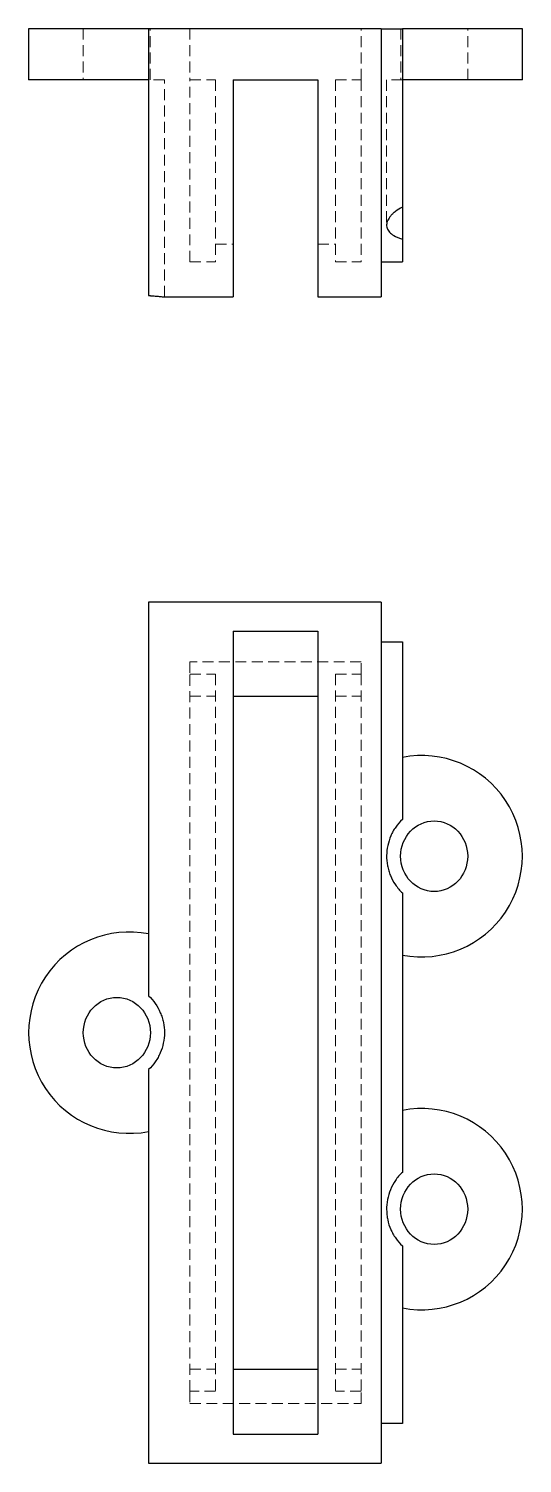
# Model space of a CAD drawing. Header units: millimetres. Extents: x 54 to 239, y 7 to 174.
# Drawn here: x 54.3 to 111.7, y 7 to 173.6 of the extents above.
import ezdxf

# ---------------------------------------------------------------- set-up
doc = ezdxf.new("R2010")
doc.units = ezdxf.units.MM
doc.linetypes.add('HIDDEN', pattern=[1.905, 1.27, -0.635])

msp = doc.modelspace()

# ---------------------------------------------------------------- linework, layer by layer
at = {"color": 7, "linetype": 'Continuous', "lineweight": 25}
for p, q in [((54.31, 173.57), (54.31, 167.63)), ((68.25, 173.57), (54.31, 173.57)), ((68.25, 173.57), (68.25, 142.59)), ((95.3, 173.57), (68.25, 173.57)), ((95.3, 173.57), (95.3, 142.43)), ((95.3, 173.57), (97.75, 173.57)), ((97.75, 173.57), (97.75, 152.85)), ((111.69, 173.57), (97.75, 173.57)), ((111.69, 167.63), (111.69, 173.57)), ((68.25, 167.63), (54.31, 167.63)), ((78.08, 167.63), (87.92, 167.63)), ((78.08, 167.63), (78.08, 142.43)), ((87.92, 167.63), (87.92, 142.43)), ((111.69, 167.63), (97.75, 167.63)), ((97.75, 152.85), (97.75, 149.14)), ((97.75, 149.14), (97.75, 146.52)), ((95.3, 146.52), (97.75, 146.52)), ((70.09, 142.43), (78.08, 142.43)), ((87.92, 142.43), (95.3, 142.43)), ((68.25, 107), (68.25, 61.28)), ((95.3, 107), (68.25, 107)), ((95.3, 107), (95.3, 7)), ((78.08, 103.61), (87.92, 103.61)), ((78.08, 103.61), (78.08, 10.39)), ((87.92, 103.61), (87.92, 10.39)), ((95.3, 102.39), (97.75, 102.39)), ((97.75, 102.39), (97.75, 81.76)), ((78.08, 96.06), (87.92, 96.06)), ((97.75, 73.22), (97.75, 40.78)), ((68.25, 52.72), (68.25, 7)), ((97.75, 32.24), (97.75, 11.61)), ((78.08, 17.94), (87.92, 17.94)), ((78.08, 10.39), (87.92, 10.39)), ((97.75, 11.61), (95.3, 11.61)), ((68.25, 7), (95.3, 7))]:
    msp.add_line(p, q, dxfattribs=at)
at = {"color": 7, "linetype": 'HIDDEN', "lineweight": 18}
for p, q in [((60.66, 173.57), (60.66, 167.63)), ((68.45, 167.63), (68.45, 173.57)), ((73.06, 173.57), (73.06, 167.63)), ((92.94, 167.63), (92.94, 173.57)), ((97.55, 173.57), (97.55, 167.63)), ((105.34, 167.63), (105.34, 173.57)), ((70.09, 142.43), (70.09, 167.63)), ((73.06, 167.63), (76.03, 167.63)), ((73.06, 146.52), (73.06, 167.63)), ((76.03, 167.63), (76.03, 146.52)), ((89.97, 167.63), (92.94, 167.63)), ((89.97, 167.63), (89.97, 146.52)), ((92.94, 167.63), (92.94, 146.52)), ((95.91, 167.63), (95.91, 150.76)), ((76.03, 148.57), (78.08, 148.57)), ((87.92, 148.57), (89.97, 148.57)), ((73.06, 146.52), (76.03, 146.52)), ((89.97, 146.52), (92.94, 146.52)), ((73.06, 100.05), (73.06, 98.63)), ((92.94, 100.05), (73.06, 100.05)), ((92.94, 98.63), (92.94, 100.05)), ((73.06, 15.37), (73.06, 98.63)), ((73.06, 98.63), (76.03, 98.63)), ((76.03, 98.63), (76.03, 15.37)), ((89.97, 98.63), (89.97, 15.37)), ((89.97, 98.63), (92.94, 98.63)), ((92.94, 98.63), (92.94, 15.37)), ((73.06, 96.06), (76.03, 96.06)), ((89.97, 96.06), (92.94, 96.06)), ((73.06, 17.94), (76.03, 17.94)), ((89.97, 17.94), (92.94, 17.94)), ((73.06, 15.37), (73.06, 13.95)), ((76.03, 15.37), (73.06, 15.37)), ((92.94, 15.37), (89.97, 15.37)), ((92.94, 13.95), (92.94, 15.37)), ((73.06, 13.95), (92.94, 13.95))]:
    msp.add_line(p, q, dxfattribs=at)
at = {"color": 7, "linetype": 'Continuous', "lineweight": 25}
for centre, start, end in [((100, 77.49), 258.9449, 101.0551), ((66, 57), 78.9449, 281.0551), ((100, 36.51), 258.9449, 101.0551)]:
    msp.add_arc(centre, 11.69, start, end, dxfattribs=at)
for centre in [(101.44, 77.49), (64.56, 57), (101.44, 36.51)]:
    msp.add_ellipse(centre, major_axis=(0, 4.1), ratio=0.95, dxfattribs=at)
at = {"color": 7, "linetype": 'HIDDEN', "lineweight": 18}
for points, knots in [([(70.09, 167.63), (70.09, 167.63), (70.08, 167.63), (70.07, 167.63), (69.94, 167.63), (69.28, 167.63), (68.25, 167.63)], [-1.5738588, -1.5738588, -1.5738588, -1.5738588, -1.4765336, -1.4765336, -1.4765336, -0.722415, -0.722415, -0.722415, -0.722415]), ([(97.75, 167.63), (97.45, 167.63), (96.83, 167.63), (96.25, 167.63), (95.93, 167.63), (95.95, 167.63), (95.95, 167.63)], [0, 0, 0, 0, 0.278212, 0.556612, 0.835641, 1, 1, 1, 1]), ([(95.93, 150.7), (95.92, 150.72), (95.91, 150.75), (95.91, 150.78), (95.91, 150.78)], [0, 0, 0, 0, 0.9972245, 1, 1, 1, 1]), ([(69.07, 142.52), (68.97, 142.53), (68.73, 142.55), (68.42, 142.58), (68.25, 142.59)], [0, 0, 0, 0, 0.428232, 1, 1, 1, 1])]:
    msp.add_open_spline(points, degree=3, knots=knots, dxfattribs=at)
at = {"color": 7, "linetype": 'Continuous', "lineweight": 25}
for points, knots in [([(97.75, 152.85), (97.46, 152.7), (97.2, 152.54), (96.86, 152.29), (96.75, 152.21), (96.56, 152.03), (96.48, 151.94), (96.25, 151.68), (96.13, 151.5), (95.97, 151.15), (95.92, 150.97), (95.91, 150.63), (95.94, 150.46), (96.05, 150.23), (96.1, 150.15), (96.21, 150), (96.28, 149.92), (96.51, 149.71), (96.7, 149.58), (97.06, 149.4), (97.18, 149.35), (97.46, 149.24), (97.6, 149.19), (97.75, 149.14)], [0, 0, 0, 0, 0.125, 0.125, 0.1875, 0.1875, 0.25, 0.25, 0.375, 0.375, 0.5, 0.5, 0.625, 0.625, 0.6875, 0.6875, 0.75, 0.75, 0.875, 0.875, 0.9375, 0.9375, 1, 1, 1, 1]), ([(68.25, 142.59), (68.54, 142.57), (68.8, 142.55), (69.26, 142.51), (69.45, 142.49), (69.69, 142.47), (69.76, 142.46), (69.88, 142.45), (69.93, 142.44), (70.05, 142.43), (70.09, 142.43), (70.09, 142.43)], [0, 0, 0, 0, 0.25, 0.25, 0.5, 0.5, 0.625, 0.625, 0.75, 0.75, 1, 1, 1, 1]), ([(97.75, 81.76), (97.46, 81.49), (97.2, 81.19), (96.86, 80.71), (96.75, 80.54), (96.56, 80.2), (96.48, 80.02), (96.25, 79.48), (96.13, 79.11), (95.97, 78.35), (95.92, 77.96), (95.91, 77.17), (95.94, 76.78), (96.05, 76.19), (96.1, 76), (96.21, 75.61), (96.28, 75.42), (96.51, 74.87), (96.7, 74.51), (97.06, 74), (97.18, 73.83), (97.46, 73.52), (97.6, 73.36), (97.75, 73.22)], [0, 0, 0, 0, 0.125, 0.125, 0.1875, 0.1875, 0.25, 0.25, 0.375, 0.375, 0.5, 0.5, 0.625, 0.625, 0.6875, 0.6875, 0.75, 0.75, 0.875, 0.875, 0.9375, 0.9375, 1, 1, 1, 1]), ([(68.25, 61.28), (68.54, 61), (68.8, 60.7), (69.26, 60.04), (69.45, 59.69), (69.69, 59.14), (69.76, 58.95), (69.88, 58.57), (69.93, 58.37), (70.05, 57.78), (70.09, 57.39), (70.09, 56.98)], [0, 0, 0, 0, 0.25, 0.25, 0.5, 0.5, 0.625, 0.625, 0.75, 0.75, 1, 1, 1, 1]), ([(70.09, 56.98), (70.09, 56.58), (70.04, 56.19), (69.88, 55.4), (69.76, 55.02), (69.53, 54.48), (69.44, 54.3), (69.25, 53.96), (69.14, 53.79), (68.8, 53.3), (68.54, 53), (68.25, 52.72)], [0, 0, 0, 0, 0.25, 0.25, 0.5, 0.5, 0.625, 0.625, 0.75, 0.75, 1, 1, 1, 1]), ([(97.75, 40.78), (97.44, 40.49), (97.17, 40.18), (96.71, 39.51), (96.51, 39.14), (96.21, 38.39), (96.09, 38.01), (95.95, 37.22), (95.91, 36.83), (95.92, 36.24), (95.93, 36.04), (95.97, 35.65), (96, 35.46), (96.12, 34.89), (96.24, 34.52), (96.47, 33.98), (96.56, 33.81), (96.75, 33.47), (96.86, 33.3), (97.2, 32.81), (97.46, 32.51), (97.75, 32.24)], [0, 0, 0, 0, 0.125, 0.125, 0.25, 0.25, 0.375, 0.375, 0.5, 0.5, 0.5625, 0.5625, 0.625, 0.625, 0.75, 0.75, 0.8125, 0.8125, 0.875, 0.875, 1, 1, 1, 1])]:
    msp.add_open_spline(points, degree=3, knots=knots, dxfattribs=at)

doc.saveas('drawing.dxf')
